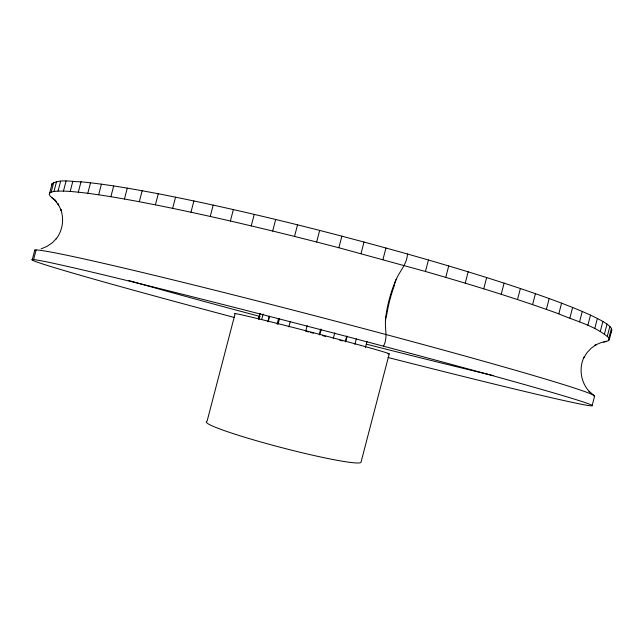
<?xml version="1.0" encoding="UTF-8"?>
<svg xmlns="http://www.w3.org/2000/svg" width="644" height="644" viewBox="0 0 644 644"><rect width="100%" height="100%" fill="white"/><g stroke="black" fill="none" stroke-linecap="round" stroke-linejoin="round"><path stroke-width="0.97" d="M51.737 185.061L52.124 183.629C60.721 178.774 71.597 181.85 81.007 181.809C106.968 184.297 132.672 188.934 158.287 193.747C242.184 210.137 325.172 230.946 407.475 254.002C406.911 266.278 396.132 274.03 394.217 285.88A38.785 8.863 -74.6 0 0 386.811 314.336C382.842 324.906 389.097 335.935 383.47 346.182M389.226 353.878L361.026 462.175A79.969 5.909 14.6 0 1 277.435 446.517A79.969 5.909 14.6 0 1 207.054 421.321L235.052 313.894A79.953 1.369 14.6 0 1 314.216 332.924A79.953 1.369 14.6 0 1 387.938 353.789M593.993 395.48L589.059 391.286L589.727 391.979C580.888 382.842 578.481 368.368 584.156 356.953L583.778 357.806L587.087 352.55L591.401 348.042L596.561 344.468L594.919 345.24L600.602 342.785L608.572 340.636L609.345 339.46L608.95 337.963C594.984 325.542 575.623 321.203 558.807 313.853C514.959 297.906 470.265 284.439 425.459 271.47L428.445 259.999L407.475 254.002M445.753 277.371L448.723 265.956L428.445 259.999M465.226 283.167L468.172 271.824L448.723 265.956M483.741 288.818L486.671 277.564L468.172 271.824M501.201 294.3L504.107 283.143L486.671 277.564M517.502 299.573L520.384 288.512L504.107 283.143M532.58 304.604L535.43 293.664L520.384 288.512M546.362 309.378L549.179 298.55L535.43 293.664M558.807 313.853L561.584 303.155L549.179 298.55M569.876 318.031L572.621 307.462L561.584 303.155M579.552 321.895L582.273 311.454L572.621 307.462M587.843 325.421L590.516 315.125L582.273 311.454M594.742 328.609L597.382 318.458L590.516 315.125M600.272 331.459L602.873 321.445L597.382 318.458M604.458 333.97L607.026 324.093L602.873 321.445M607.332 336.136L609.868 326.403L607.026 324.093M608.95 337.963L611.446 328.376L609.868 326.403M608.572 340.636L609.055 338.768M610.262 334.115L611.8 330.018L611.446 328.376M592.15 405.583L594.605 396.132M609.345 339.46L611.8 330.018M32.2 259.926L34.776 250.114M41.087 248.866L46.98 246.411L52.228 242.844L56.624 238.304L56.197 238.892C62.629 230.616 64.311 219.202 60.729 209.372L61.333 210.652L57.96 203.697L58.604 205.074L54.804 200.123L56.592 201.846L50.087 195.985L49.29 194.416L52.124 183.629M33.585 259.604L36.096 249.969M49.29 194.416L49.644 193.128L51.19 192.129L53.702 182.494M51.19 192.129L53.975 191.445L56.527 181.664M53.975 191.445L58.049 191.091L60.641 181.165M58.049 191.091L63.45 191.083L66.074 181.012M63.45 191.083L70.188 191.429L72.853 181.222M70.188 191.429L78.302 192.162L81.007 181.809M78.302 192.162L87.793 193.272L90.53 182.791M87.793 193.272L98.661 194.786L101.43 184.168M98.661 194.786L110.889 196.694L113.69 185.947M110.889 196.694L124.453 199.012L127.287 188.137M124.453 199.012L139.305 201.725L142.171 190.737M139.305 201.725L155.389 204.84L158.287 193.747M155.389 204.84L172.64 208.342L175.562 197.145M172.64 208.342L190.962 212.222L193.9 200.936M190.962 212.222L210.242 216.448L213.204 205.082M210.242 216.448L230.383 221.013L233.361 209.582M230.383 221.013L251.232 225.891L254.235 214.396M251.232 225.891L272.67 231.035L275.672 219.499M258.63 318.861L260.031 313.475M258.679 318.869L260.087 313.475M259.057 319.223L259.749 316.55M261.706 319.4L263.13 313.95M267.815 321.742L269.248 316.236M268.146 321.815L269.586 316.309M272.67 231.035L294.525 236.42L297.536 224.853M278.586 318.426L277.145 323.98L278.039 324.206L279.488 318.643M288.882 326.902L290.339 321.308M294.525 236.42L316.639 242.007L319.657 230.415M307.188 325.59L305.723 331.201L308.613 331.95M425.459 271.47L338.865 247.747L341.884 236.163M319.207 334.711L320.672 329.1M319.786 334.864L321.251 329.253M333.286 338.454L334.743 332.859M361.018 253.615L364.029 242.031M345.264 341.698L346.705 336.144M345.715 341.827L347.164 336.265M354.908 344.395L356.349 338.881M382.939 259.556L385.949 247.996M365.381 347.647L367.016 341.36M603.742 342.045L606.68 341.489M316.639 242.007L338.865 247.747M310.545 332.457L313.427 333.206M322.684 335.637L325.574 336.401M339.734 340.201L342.495 340.95M51.979 197.813L54.909 199.873M493.207 375.565A289.365 7.309 14.6 0 1 366.468 344.178M260.144 316.494A289.365 7.309 14.6 0 1 128.752 280.526M34.639 250.572A289.365 7.309 14.6 0 1 319.899 317.081A289.365 7.309 14.6 0 1 594.05 396.471M385.442 320.648A38.769 10.046 -74.4 0 1 396.213 279.279M234.271 317.444A289.365 5.072 14.6 0 1 84.195 270.279A289.365 5.072 14.6 0 1 541.21 389.314A289.365 5.072 14.6 0 1 388.058 357.501"/></g></svg>
